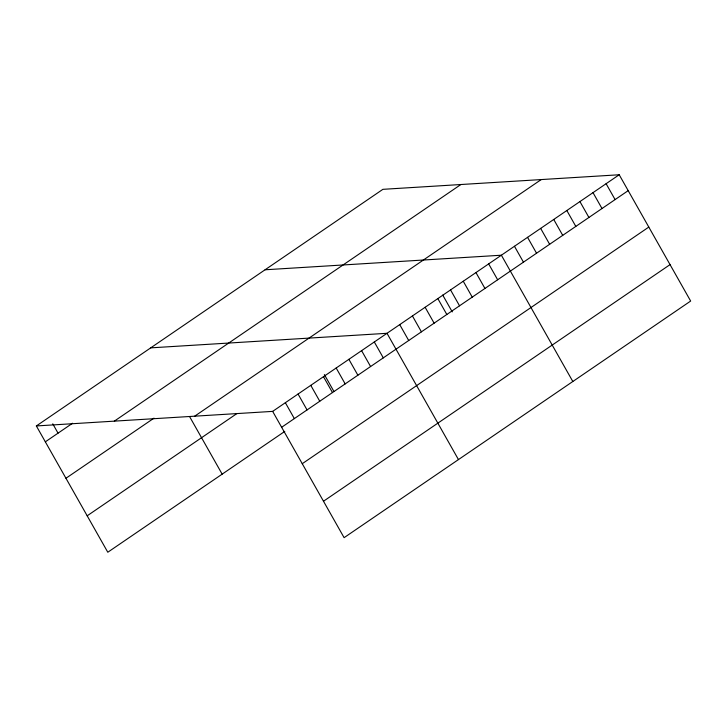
<?xml version="1.0" encoding="UTF-8"?>
<svg xmlns="http://www.w3.org/2000/svg" width="727" height="727" viewBox="0 0 727 727"><rect width="100%" height="100%" fill="white"/><g stroke="black" fill="none" stroke-linecap="round" stroke-linejoin="round"><path stroke-width="1.09" d="M36.35 425.949L382.902 189.329L619.204 174.762L690.65 301.051L344.098 537.671L272.652 411.382L36.35 425.949L107.796 552.238L284.784 431.393M45.338 441.834L72.564 423.241M114.33 421.142L460.882 184.522M65.948 478.266L153.988 418.152M194.672 416.189L541.224 179.569M87.185 515.807L236.947 413.545M272.652 411.382L619.204 174.762M281.64 427.276L628.192 190.647M302.25 463.708L648.802 227.078M323.488 501.239L670.04 264.619M265.073 269.781L501.376 255.213L572.821 381.502M150.707 347.86L387.009 333.302L458.464 459.591M606.109 183.704L615.097 199.589M593.014 192.646L602.001 208.531M579.928 201.579L588.915 217.464M566.833 210.521L575.82 226.406M553.738 219.463L562.725 235.348M540.652 228.396L549.639 244.281M527.557 237.338L536.544 253.223M514.462 246.28L523.449 262.165M488.662 263.892L497.65 279.777M475.958 272.57L484.945 288.455M463.253 281.24L472.241 297.134M450.549 289.919L459.537 305.803M442.725 295.062L452.239 311.874M437.836 298.597L446.823 314.482M425.131 307.276L434.119 323.161M412.427 315.945L421.415 331.83M399.723 324.624L408.71 340.509M374.305 341.981L383.293 357.866M361.601 350.65L370.588 366.535M348.887 359.329L357.875 375.214M336.183 368.007L345.171 383.892M324.369 374.578L333.884 391.39M323.479 376.686L332.466 392.571M310.774 385.355L319.762 401.24M298.061 394.034L307.048 409.919M285.357 402.713L294.344 418.598M189.565 416.544L222.162 474.149M52.762 423.814L58.042 433.156"/></g></svg>
